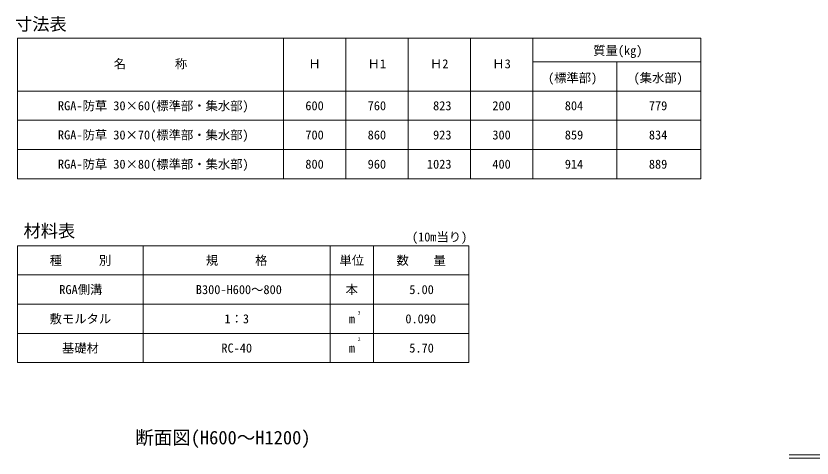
# Model space of a CAD drawing. Units: millimetres at full size, sheet at 1:20; details may follow other scales. Extents: x 0 to 8400, y 0 to 5940.
# Drawn here: x 3533 to 5796, y 1402 to 2659 of the extents above; entities that cross this region are included whole.
import ezdxf
from ezdxf.enums import TextEntityAlignment as Align

# ---------------------------------------------------------------- set-up
doc = ezdxf.new("R2010")
doc.units = ezdxf.units.MM
doc.header["$LTSCALE"] = 20
for name, color, linetype, lineweight in [('1', 7, 'Continuous', 9), ('TEXT(細線）', 1, 'Continuous', 13), ('寸法線', 7, 'Continuous', 9)]:
    doc.layers.add(name, color=color, linetype=linetype, lineweight=lineweight)
doc.styles.add('ＭＳ ゴシック', font='')
doc.styles.get('ＭＳ ゴシック').set_extended_font_data('MS Gothic')

msp = doc.modelspace()

# ---------------------------------------------------------------- linework, layer by layer
at = {"layer": '1'}
for p, q in [((5730.02, 1411.96), (6515.3, 1411.96)), ((5730.02, 1402.34), (6515.3, 1402.34))]:
    msp.add_line(p, q, dxfattribs=at)
at = {"layer": 'TEXT(細線）'}
for p, q in [((3537.86, 2595.25), (3537.86, 2196.03)), ((5479.46, 2595.25), (3537.86, 2595.25)), ((4293.21, 2196.03), (4293.21, 2595.25)), ((4293.21, 2595.25), (4293.21, 2196.03)), ((4470.34, 2196.03), (4470.34, 2595.25)), ((4647.47, 2196.03), (4647.47, 2595.25)), ((4824.6, 2196.03), (4824.6, 2595.25)), ((5001.73, 2196.03), (5001.73, 2595.25)), ((5479.46, 2196.03), (5479.46, 2595.25)), ((5479.46, 2528.15), (5001.73, 2528.15)), ((5240.59, 2196.03), (5240.59, 2528.15)), ((5479.46, 2445.12), (3537.86, 2445.12)), ((5479.46, 2362.09), (3537.86, 2362.09)), ((5479.46, 2279.06), (3537.86, 2279.06)), ((5479.46, 2196.03), (3537.86, 2196.03)), ((3537.86, 2005.69), (3537.86, 1673.57)), ((4820.15, 2005.69), (3537.86, 2005.69)), ((3895.22, 2005.69), (3895.22, 1673.57)), ((4425.97, 2005.69), (4425.97, 1673.57)), ((4549.21, 2005.69), (4549.21, 1673.57)), ((4820.15, 2005.69), (4820.15, 1673.57)), ((4820.15, 1922.66), (3537.86, 1922.66)), ((4820.15, 1839.63), (3537.86, 1839.63)), ((4820.15, 1756.6), (3537.86, 1756.6)), ((4820.15, 1673.57), (3537.86, 1673.57))]:
    msp.add_line(p, q, dxfattribs=at)

# ---------------------------------------------------------------- texts
at = {"layer": 'TEXT(細線）', "style": 'ＭＳ ゴシック'}
for s, p in [('寸法表', (3530.64, 2606.85)), ('材料表', (3554.74, 2019.15))]:
    msp.add_text(s, height=35.92, dxfattribs=at).set_placement(p, align=Align.BOTTOM_LEFT)
for s, height, p in [('質量(kg)', 25.66, (5243.6, 2560.59)), ('名\u3000\u3000\u3000\u3000称', 25.48, (3915.53, 2522.68)), ('Ｈ', 25.66, (4381.77, 2522.68)), ('Ｈ1', 25.66, (4558.9, 2522.68)), ('Ｈ2', 25.66, (4736.04, 2522.68)), ('Ｈ3', 25.66, (4913.17, 2522.68)), ('(標準部)', 25.66, (5115.17, 2482.97)), ('(集水部)', 25.66, (5358.23, 2482.97)), ('RGA-防草 30×60(標準部・集水部)', 25.66, (3923.57, 2403.61)), ('600', 25.66, (4381.77, 2403.61)), ('760', 25.66, (4558.9, 2403.61)), (' 823', 25.66, (4736.04, 2403.61)), ('200', 25.66, (4913.17, 2403.61)), ('804', 25.66, (5119.09, 2403.61)), ('779', 25.66, (5357.95, 2403.61)), ('RGA-防草 30×70(標準部・集水部)', 25.66, (3923.57, 2320.58)), ('700', 25.66, (4381.77, 2320.58)), ('860', 25.66, (4558.9, 2320.58)), (' 923', 25.66, (4736.04, 2320.58)), ('300', 25.66, (4913.17, 2320.58)), ('859', 25.66, (5119.09, 2320.58)), ('834', 25.66, (5357.95, 2320.58)), ('RGA-防草 30×80(標準部・集水部)', 25.66, (3923.57, 2237.55)), ('800', 25.66, (4381.77, 2237.55)), ('960', 25.66, (4558.9, 2237.55)), ('1023', 25.66, (4736.04, 2237.55)), ('400', 25.66, (4913.17, 2237.55)), ('914', 25.66, (5119.09, 2237.55)), ('889', 25.66, (5357.95, 2237.55)), ('種\u3000\u3000\u3000別', 25.66, (3716.54, 1964.18)), ('規\u3000\u3000\u3000格', 25.66, (4160.59, 1964.18)), ('単位', 25.66, (4487.59, 1964.18)), ('数    量', 25.66, (4684.68, 1964.18)), ('RGA側溝', 25.66, (3717.59, 1881.15)), ('B300-H600～800', 25.66, (4166.67, 1881.15)), ('本', 25.66, (4487.59, 1881.15)), ('5.00 ', 25.66, (4694.59, 1881.15)), ('敷モルタル', 25.66, (3716.54, 1798.11)), ('1：3', 25.66, (4160.59, 1798.11)), ('3', 10.26, (4508.5, 1815.26)), ('0.090', 25.66, (4683.52, 1798.11)), ('m', 25.66, (4487.59, 1798.11)), ('2', 10.26, (4508.5, 1739.93)), ('基礎材', 25.66, (3716.54, 1715.08)), ('RC-40', 25.66, (4160.59, 1715.08)), ('m', 25.66, (4487.59, 1715.08)), ('5.70 ', 25.66, (4694.59, 1715.08))]:
    msp.add_text(s, height=height, dxfattribs=at).set_placement(p, align=Align.MIDDLE_CENTER)
msp.add_text('(10m当り)', height=25.66, dxfattribs=at).set_placement((4815.72, 2010.23), align=Align.BOTTOM_RIGHT)
at = {"layer": '寸法線', "style": 'ＭＳ ゴシック'}
msp.add_text('断面図(H600～H1200)', height=38.49, dxfattribs=at).set_placement((3872.33, 1429.79), align=Align.BOTTOM_LEFT)

doc.saveas('drawing.dxf')
